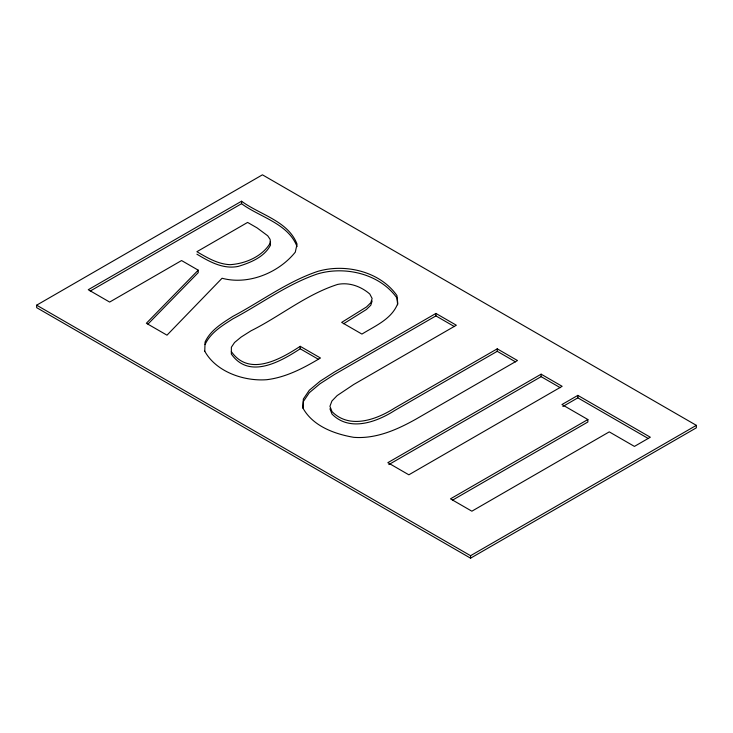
<?xml version="1.0" encoding="UTF-8"?>
<svg xmlns="http://www.w3.org/2000/svg" width="733" height="733" viewBox="0 0 733 733"><rect width="100%" height="100%" fill="white"/><g stroke="black" fill="none" stroke-linecap="round" stroke-linejoin="round"><path stroke-width="1.1" d="M204.754 351.244L205.075 342.027C210.573 330.107 222.209 323.18 232.847 316.381C261.021 301.465 287.034 281.811 317.444 271.476C345.078 263.202 379.877 271.357 396.929 295.509L397.781 303.435C391.88 319.047 375.159 325.873 361.919 334.083L341.67 322.392L366.454 306.99L370.806 302.72L372.135 298.459L369.771 293.988C361.039 286.447 349.274 282.095 337.739 284.395C306.385 294.373 280.253 316.235 251.016 330.803L241.13 337.061L234.551 342.494L231.381 347.222L231.335 354.039C249.202 379.667 280.547 361.635 300.218 348.798L318.543 359.372M302.986 408.189L303.343 401.519L309.308 392.723L320 383.762L334.285 374.581L435.915 315.905L454.405 326.588M372.135 300.942L370.806 305.203L366.454 309.463L343.63 323.739M205.075 344.51C210.573 332.58 222.209 325.654 232.847 318.855C261.021 303.938 287.034 284.294 317.444 273.95C345.078 265.685 379.877 273.83 396.929 297.992L397.653 304.781M198.222 270.165L146.362 323.262L166.996 335.173L222.062 278.247C248.359 285.32 278.723 272.823 295.298 252.134L297.048 244.135C288.216 220.963 259.812 214.723 241.551 201.218L88.262 289.718L109.648 302.069L181.564 260.554L198.222 270.165L198.222 272.639L147.956 324.105M36.65 305.175L262.432 174.821L696.35 425.342L696.35 427.825L470.568 558.18L36.65 307.658L36.65 305.175L470.568 555.696L696.35 425.342M90.241 291.056L241.551 203.701C259.812 217.206 288.216 223.446 297.048 246.609M204.654 351.015C215.96 371.888 244.08 381.472 266.821 379.694C286.31 377.303 303.856 367.939 320.468 358.006L300.218 346.315C280.547 359.161 249.202 377.193 231.335 351.565M435.915 313.431L334.285 372.107L320 381.279L309.308 390.24L303.343 399.036L302.866 407.942C312.744 426.056 334.44 434.028 353.782 437.335C375.983 439.04 396.91 429.795 415.849 419.194L517.48 360.526L497.231 348.835L394.656 408.052C376.597 419.624 349.604 429.529 332.012 411.598L329.932 406.302L331.921 401.006L337.125 395.6L353.782 384.449L456.347 325.232L435.915 313.431L435.915 315.905M515.546 361.891L497.231 351.309L394.656 410.526C376.597 422.107 349.604 432.012 332.012 414.081L329.932 408.785M541.128 374.178L387.839 462.679L408.849 474.81L562.138 386.309L541.128 374.178L541.128 376.661L388.829 464.585M587.875 419.523L450.483 498.843L471.869 511.194L609.26 431.874L634.43 446.406L650.327 437.225L577.842 395.38L561.945 404.552L587.875 419.523L587.875 421.997L452.463 500.181M562.88 406.494L577.842 397.854L648.366 438.572M541.128 376.661L560.232 387.684M196.893 254.177C209.235 261.617 223.189 269.487 238.152 266.418C250.448 262.689 264.347 257.118 270.514 245.106L270.092 241.808M577.842 395.38L577.842 397.854M497.231 348.835L497.231 351.309M470.568 555.696L470.568 558.18M300.218 346.315L300.218 348.798M241.551 201.218L241.551 203.701M270.514 242.632C262.597 256.413 245.518 263.715 230.061 264.677C217.857 264.137 207.146 257.714 196.893 251.703L247.607 222.42L257.072 227.881L267.719 235.779L270.092 239.334L270.514 242.632"/></g></svg>
